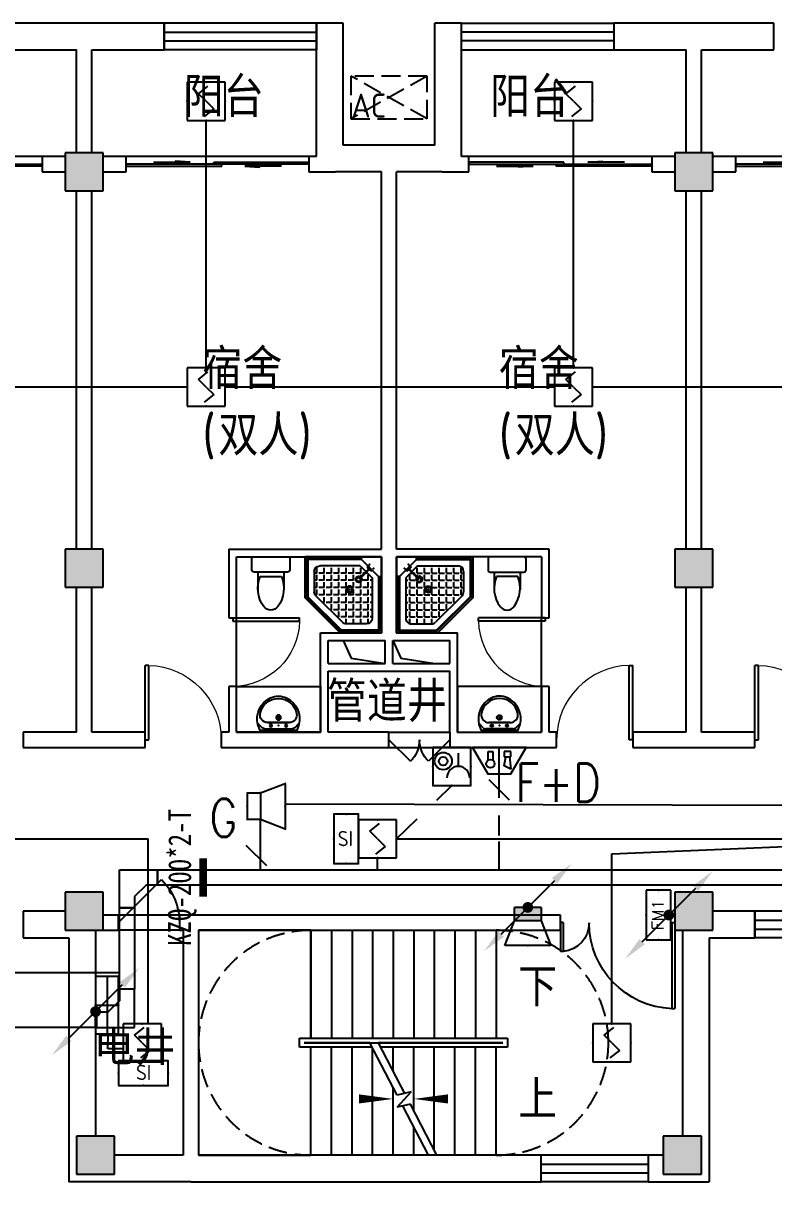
# Model space of a CAD drawing. Extents: x 1725663 to 4653551, y -550461 to 248782.
# Drawn here: x 2293643 to 2303493, y -322754 to -307554 of the extents above; entities that cross this region are included whole.
import ezdxf
from ezdxf.enums import TextEntityAlignment as Align

# ---------------------------------------------------------------- set-up
doc = ezdxf.new("R2010")
doc.units = 0
doc.header["$LTSCALE"] = 1000
doc.linetypes.add('DASH', pattern=[0.35, 0.25, -0.1])
for name, color, linetype in [('0-底图', 7, 'Continuous'), ('A-FLOR-STRS', 140, 'Continuous'), ('CABLETRAY', 4, 'Continuous'), ('CABLETRAY_DIM', 3, 'Continuous'), ('CLAYER', 7, 'Continuous'), ('COLUMN', 255, 'Continuous'), ('DIM-消防', 3, 'Continuous'), ('DIM-箱柜', 7, 'Continuous'), ('DIM_SYMB', 3, 'Continuous'), ('DOOR_FIRE', 4, 'Continuous'), ('EQUIP-广播', 3, 'Continuous'), ('EQUIP-消防', 3, 'Continuous'), ('EQUIP-箱柜', 3, 'Continuous'), ('LWIRE', 4, 'Continuous'), ('PUB_HATCH', 8, 'Continuous'), ('PUB_TEXT', 7, 'Continuous'), ('STAIR', 2, 'Continuous'), ('WALL', 2, 'Continuous'), ('WINDOW', 4, 'Continuous'), ('WIRE-消防', 1, 'Continuous'), ('抗震支吊架', 2, 'Continuous'), ('洁具', 213, 'Continuous'), ('空调外机', 211, 'Continuous')]:
    doc.layers.add(name, color=color, linetype=linetype)
doc.styles.add('_TCH_DIM', font='SIMPLEX', dxfattribs={"width": 0.8, "height": 5, "bigfont": 'HZTXT'})
doc.styles.add('_TEL_DIM', font='SIMPLEX', dxfattribs={"width": 0.8, "height": 3.5, "bigfont": 'HZTXT'})
doc.styles.add('kzcad', font='', dxfattribs={"width": 0.8})
doc.styles.get("Standard").update_dxf_attribs({"font": 'geniso.shx', "bigfont": 'hztxt.shx'})
doc.styles.add('黑体', font='')
doc.styles.get('kzcad').set_extended_font_data('SimSun')
doc.styles.get('黑体').set_extended_font_data('SimHei')

# ---------------------------------------------------------------- blocks, each defined once
blk = doc.blocks.new('$equip$00002936')
for p, q in [((-0.75, 0.6), (-0.75, 0)), ((0.75, 0.6), (-0.75, 0.6)), ((0, 0), (0, 0.6)), ((0.75, 0), (0.75, 0.6)), ((-0.75, 0.3), (0.75, 0.3)), ((-0.75, 0), (0.75, 0))]:
    blk.add_line(p, q)
at = {"const_width": 0.02}
blk.add_lwpolyline([(-0.75, 0.6), (-0.75, 0), (0.75, 0), (0.75, 0.6), (-0.75, 0.6), (-0.75, 0)], dxfattribs=at)
for p in [(0, 0.6), (-0.75, 0.3), (0, 0), (0.75, 0.3)]:
    blk.add_point(p)
at = {"color": 7, "style": '_TEL_DIM', "flags": 1}
for tag in ['A', 'REMARK']:
    blk.add_attdef(tag, text='', height=0.00002, dxfattribs=at).set_placement((0, 0), align=Align.MIDDLE_CENTER)
blk = doc.blocks.new('$TelecSys$00000080')
for p, q in [((-0.7, -0.7), (0, 0)), ((0.104, 0.104), (0.104, 0.104)), ((-0.104, -0.104), (-0.104, -0.104))]:
    blk.add_line(p, q)
at = {"const_width": 0.142}
blk.add_lwpolyline([(0.071, 0, 1), (-0.071, 0, 1)], format="xyb", close=True, dxfattribs=at)
blk.add_solid([(-0.63, -0.77), (-0.77, -0.63), (-1.15, -1.15)])
at = {"width": 0.8, "flags": 9}
blk.add_attdef('A', (0, 0), '', height=0.00002, rotation=180, dxfattribs=at)
blk = doc.blocks.new('$TelecSys$00000079')
for p, q in [((0.7, 0.7), (0, 0)), ((0.104, 0.104), (0.104, 0.104)), ((-0.104, -0.104), (-0.104, -0.104))]:
    blk.add_line(p, q)
at = {"const_width": 0.142}
blk.add_lwpolyline([(-0.071, 0, 1), (0.071, 0, 1)], format="xyb", close=True, dxfattribs=at)
blk.add_solid([(0.63, 0.77), (0.77, 0.63), (1.15, 1.15)])
at = {"width": 0.8, "flags": 9}
blk.add_attdef('A', (0, 0), '', height=0.00002, dxfattribs=at)
blk = doc.blocks.new('$Equip$00002649')
for p, q in [((-0.5, 0.5), (-0.5, -0.5)), ((0.5, 0.5), (-0.5, 0.5)), ((-0.2, 0.2), (0.05, 0.4)), ((0.5, -0.5), (0.5, 0.5)), ((0, 0), (-0.2, 0.2)), ((0, 0), (0.2, -0.2)), ((0.2, -0.2), (-0.05, -0.4)), ((-0.5, -0.5), (0.5, -0.5))]:
    blk.add_line(p, q)
at = {"const_width": 0.02}
blk.add_lwpolyline([(-0.5, 0.5), (0.5, 0.5), (0.5, -0.5), (-0.5, -0.5), (-0.5, 0.5), (0.5, 0.5)], dxfattribs=at)
for p in [(0, 0.5), (-0.5, 0), (0.5, 0), (0, -0.5)]:
    blk.add_point(p)
at = {"color": 7, "flags": 1}
for tag, height, p in [('A', 0.00002, (0, 0)), ('B', 0.4, (0.762, -0.208))]:
    blk.add_attdef(tag, text='', height=height, dxfattribs=at).set_placement(p, align=Align.MIDDLE_CENTER)
blk = doc.blocks.new('$equip$00002655')
for p, q in [((-0.5, 1), (-0.5, 0)), ((0.5, 1), (-0.5, 1)), ((0.5, 0), (0.5, 1)), ((-0.169, 0.5), (-0.169, 0.15)), ((-0.5, 0), (0.5, 0))]:
    blk.add_line(p, q)
at = {"const_width": 0.04}
blk.add_lwpolyline([(-0.5, 1), (0.5, 1), (0.5, 0), (-0.5, 0), (-0.5, 1), (0.5, 1)], dxfattribs=at)
for radius in [0.226, 0.113]:
    blk.add_circle((0.227, 0.36), radius)
blk.add_arc((-0.169, 0.8), 0.3, 180, 0)
for p in [(0, 1), (-0.5, 0.5), (0.5, 0.5), (0, 0)]:
    blk.add_point(p)
at = {"color": 7, "flags": 1}
for tag, height, p in [('B', 0.4, (0.762, 0.292)), ('A', 0.00002, (0, 0))]:
    blk.add_attdef(tag, text='', height=height, dxfattribs=at).set_placement(p, align=Align.MIDDLE_CENTER)
blk = doc.blocks.new('$equip$00002679')
for p, q in [((-0.3, 0.699), (-0.703, 0)), ((0.3, 0.699), (-0.3, 0.699)), ((0.3, 0.699), (-0.3, 0.699)), ((0, 0.699), (0, 0)), ((0.703, 0), (0.3, 0.699)), ((-0.264, 0.249), (-0.304, 0.569)), ((-0.304, 0.569), (-0.128, 0.489)), ((-0.128, 0.489), (-0.168, 0.249)), ((0.174, 0.11), (0.174, 0.338)), ((0.294, 0.338), (0.294, 0.11)), ((-0.703, 0), (0.703, 0)), ((-0.304, 0.249), (-0.304, 0.113)), ((-0.128, 0.249), (-0.304, 0.249)), ((-0.304, 0.113), (-0.128, 0.113)), ((-0.128, 0.113), (-0.128, 0.249)), ((0.294, 0.11), (0.174, 0.11))]:
    blk.add_line(p, q)
at = {"const_width": 0.04}
for points in [[(-0.299, 0.699), (0.301, 0.699), (0.703, 0), (-0.702, 0), (-0.299, 0.699), (0.301, 0.699)], [(-0.3, 0.699), (0.3, 0.699), (0.703, 0), (-0.703, 0), (-0.3, 0.699), (0.3, 0.699)]]:
    blk.add_lwpolyline(points, dxfattribs=at)
blk.add_circle((0.234, 0.43), 0.111)
for p in [(0, 0.699), (-0.501, 0.349), (0.502, 0.349), (0, 0)]:
    blk.add_point(p)
at = {"color": 7, "flags": 1}
for tag, height, p in [('B', 0.4, (0.961, 0.299)), ('A', 0.00002, (0, 0))]:
    blk.add_attdef(tag, text='', height=height, dxfattribs=at).set_placement(p, align=Align.MIDDLE_CENTER)
blk = doc.blocks.new('$TelecSys$00000111')
blk.add_line((0.268, 0.268), (-0.268, -0.268))
at = {"color": 7, "style": '_TEL_DIM', "width": 0.8}
blk.add_attdef('N', text='', height=1, dxfattribs=at).set_placement((-0.212, 0.579), align=Align.MIDDLE)
blk = doc.blocks.new('$equip$00002982')
for p, q in [((0, 0.35), (0.35, 0.35)), ((0, 0.35), (0, -0.35)), ((0.35, 0.35), (1, 0.6)), ((0.35, 0.35), (0.35, -0.35)), ((1, 0.6), (1, -0.6)), ((0.35, -0.35), (0, -0.35)), ((1, -0.6), (0.35, -0.35))]:
    blk.add_line(p, q)
at = {"const_width": 0.04}
blk.add_lwpolyline([(0.35, 0.35), (0, 0.35), (0, -0.35), (0.35, -0.35), (1, -0.6), (1, 0.6), (0.35, 0.35), (0, 0.35)], dxfattribs=at)
for p in [(0.35, 0.35), (0, 0), (1, 0), (0.35, -0.35)]:
    blk.add_point(p)
at = {"color": 7, "style": '_TEL_DIM', "flags": 1}
for tag in ['A', 'REMARK']:
    blk.add_attdef(tag, text='', height=0.00002, dxfattribs=at).set_placement((0, 0), align=Align.MIDDLE_CENTER)
blk = doc.blocks.new('$equip$00002984')
blk.add_hatch(color=256).paths.add_polyline_path([(0.35, 0.35), (0, 0.35), (0, -0.35), (0.35, -0.35)])
for p, q in [((0, 0.35), (0, -0.35)), ((0, 0.35), (0.35, 0.35)), ((0.35, 0.35), (1, 0.6)), ((0.35, 0.35), (0.35, -0.35)), ((1, 0.6), (1, -0.6)), ((0.35, -0.35), (0, -0.35)), ((1, -0.6), (0.35, -0.35))]:
    blk.add_line(p, q)
at = {"const_width": 0.02}
blk.add_lwpolyline([(0.35, 0.35), (0, 0.35), (0, -0.35), (0.35, -0.35), (1, -0.6), (1, 0.6), (0.35, 0.35), (0, 0.35)], dxfattribs=at)
for p in [(0.35, 0.35), (0, 0), (1, 0), (0.35, -0.35)]:
    blk.add_point(p)
at = {"color": 7, "style": '_TEL_DIM', "flags": 1}
for tag in ['A', 'REMARK']:
    blk.add_attdef(tag, text='', height=0.00002, dxfattribs=at).set_placement((0, 0), align=Align.MIDDLE_CENTER)
blk = doc.blocks.new('$equip$00002776')
for p, q in [((0.65, 0.65), (-0.65, 0.65)), ((-0.65, 0.65), (-0.65, 0)), ((0.65, 0), (0.65, 0.65)), ((-0.65, 0), (0.65, 0))]:
    blk.add_line(p, q)
at = {"const_width": 0.04}
blk.add_lwpolyline([(-0.65, 0.65), (-0.65, 0), (0.65, 0), (0.65, 0.65), (-0.65, 0.65), (-0.65, 0)], dxfattribs=at)
for p in [(0, 0.65), (-0.65, 0.325), (0.65, 0.325), (0, 0)]:
    blk.add_point(p)
at = {"color": 7}
blk.add_attdef('$TEXT$', text='', height=0.4, dxfattribs=at).set_placement((0.006, 0.343), align=Align.MIDDLE_CENTER)
at = {"color": 7, "flags": 1}
for tag, p in [('B', (0.905, 0.246)), ('A', (0, 0))]:
    blk.add_attdef(tag, text='', height=0.4, dxfattribs=at).set_placement(p, align=Align.MIDDLE_CENTER)
blk = doc.blocks.new('1F平面-CAD导入_dwg_Drawing4_t3_dwg_$plan$00001613-474159-1F-927810-1F')
at = {"layer": '洁具'}
for p, q in [((-200, 170), (-430, 170)), ((-30, 250), (-170, 250)), ((-260, -140), (-260, 140)), ((-200, -170), (-200, -220)), ((-170, -250), (-30, -250))]:
    blk.add_line(p, q, dxfattribs=at)
for points in [[(-200, 220), (-200, 170), (-200, -170), (-430, -170)], [(0, -220), (0, 220)]]:
    blk.add_lwpolyline(points, dxfattribs=at)
for centre, radius, start, end in [((-413, -227), 398, 67.4505, 126.6381), ((-170, 220), 30, 90, 180), ((-30, 220), 30, 0, 90), ((-590, 0), 110, 123.4509, 236.5491), ((-413, 227), 398, 233.3619, 292.5495), ((-170, -220), 30, 180, 270), ((-30, -220), 30, 270, 0)]:
    blk.add_arc(centre, radius, start, end, dxfattribs=at)
blk = doc.blocks.new('$lvtry$00000169')
at = {"color": 0}
for p, q in [((259, -36), (259, 0)), ((259, -36), (36, -259)), ((276, -120), (120, -276)), ((144, -151), (291, -298)), ((151, -144), (298, -291)), ((259, -24), (976, -24)), ((259, -36), (964, -36)), ((270, -213), (270, -143)), ((276, -120), (808, -120)), ((366, -213), (366, -143)), ((462, -213), (462, -143)), ((558, -213), (558, -143)), ((655, -213), (655, -143)), ((751, -213), (751, -143)), ((847, -213), (847, -143)), ((964, -36), (976, -24)), ((964, -36), (964, -525)), ((976, -24), (976, -530)), ((36, -259), (0, -259)), ((24, -259), (24, -976)), ((36, -259), (36, -964)), ((120, -276), (120, -808)), ((173, -309), (173, -239)), ((183, -213), (205, -213)), ((220, -213), (243, -213)), ((270, -213), (340, -213)), ((270, -263), (270, -239)), ((366, -213), (436, -213)), ((366, -309), (366, -239)), ((462, -213), (532, -213)), ((462, -309), (462, -239)), ((558, -213), (628, -213)), ((558, -309), (558, -239)), ((655, -213), (725, -213)), ((655, -309), (655, -239)), ((751, -213), (821, -213)), ((751, -309), (751, -239)), ((847, -213), (880, -213)), ((847, -309), (847, -239)), ((880, -192), (880, -460)), ((120, -309), (147, -309)), ((120, -405), (147, -405)), ((173, -309), (243, -309)), ((173, -405), (173, -335)), ((173, -405), (243, -405)), ((173, -501), (173, -431)), ((270, -405), (270, -335)), ((270, -405), (340, -405)), ((270, -501), (270, -431)), ((334, -309), (340, -309)), ((366, -309), (436, -309)), ((366, -405), (366, -335)), ((366, -405), (379, -405)), ((366, -501), (366, -431)), ((462, -309), (532, -309)), ((462, -405), (462, -335)), ((462, -405), (532, -405)), ((462, -501), (462, -431)), ((558, -309), (628, -309)), ((558, -405), (558, -335)), ((558, -405), (628, -405)), ((558, -501), (558, -431)), ((655, -309), (725, -309)), ((655, -405), (655, -335)), ((655, -405), (725, -405)), ((655, -501), (655, -431)), ((751, -309), (821, -309)), ((751, -405), (751, -335)), ((751, -405), (821, -405)), ((751, -501), (751, -431)), ((847, -309), (880, -309)), ((847, -405), (847, -335)), ((847, -405), (880, -405)), ((847, -501), (847, -431)), ((120, -501), (147, -501)), ((120, -598), (147, -598)), ((173, -501), (243, -501)), ((173, -598), (173, -528)), ((173, -598), (243, -598)), ((270, -501), (340, -501)), ((270, -598), (270, -528)), ((270, -598), (340, -598)), ((366, -501), (436, -501)), ((366, -598), (366, -528)), ((366, -598), (436, -598)), ((462, -501), (532, -501)), ((462, -598), (462, -528)), ((462, -598), (532, -598)), ((859, -511), (511, -859)), ((964, -525), (525, -964)), ((976, -530), (530, -976)), ((558, -501), (628, -501)), ((558, -598), (558, -528)), ((558, -598), (628, -598)), ((655, -501), (725, -501)), ((655, -598), (655, -528)), ((655, -598), (725, -598)), ((751, -501), (821, -501)), ((751, -598), (751, -528)), ((751, -598), (773, -598)), ((847, -501), (867, -501)), ((964, -525), (976, -530)), ((120, -694), (147, -694)), ((173, -694), (173, -624)), ((173, -694), (243, -694)), ((173, -790), (173, -720)), ((270, -694), (270, -624)), ((270, -694), (340, -694)), ((270, -790), (270, -720)), ((366, -694), (366, -624)), ((366, -694), (436, -694)), ((366, -790), (366, -720)), ((462, -694), (462, -624)), ((462, -694), (532, -694)), ((462, -790), (462, -720)), ((558, -694), (558, -624)), ((558, -694), (628, -694)), ((558, -790), (558, -720)), ((655, -694), (655, -624)), ((655, -694), (676, -694)), ((120, -790), (147, -790)), ((173, -790), (243, -790)), ((173, -878), (173, -816)), ((192, -880), (460, -880)), ((270, -790), (340, -790)), ((270, -880), (270, -816)), ((366, -790), (436, -790)), ((366, -880), (366, -816)), ((462, -790), (532, -790)), ((462, -880), (462, -816)), ((558, -790), (580, -790)), ((36, -964), (24, -976)), ((24, -976), (530, -976)), ((36, -964), (525, -964)), ((525, -964), (530, -976))]:
    blk.add_line(p, q, dxfattribs=at)
blk.add_lwpolyline([(0, 0), (0, -1000), (540, -1000), (1000, -540), (1000, 0)], close=True)
for points in [[(0, 0), (0, -1000)], [(0, 0), (1000, 0)], [(1000, 0), (1000, -540)], [(190, -136), (178, -148), (162, -132), (174, -121)], [(136, -190), (148, -178), (132, -162), (121, -174)], [(1000, -540), (540, -1000)], [(0, -1000), (540, -1000)]]:
    blk.add_lwpolyline(points, close=True, dxfattribs=at)
for radius in [43.8, 31.1]:
    blk.add_circle((416, -428), radius, dxfattribs=at)
for centre, radius, start, end in [((808, -192), 72, 0, 90), ((296, -296), 40.6, 142.583, 128.4197), ((296, -296), 28.6, 145.828, 125.6599), ((808, -460), 72, 315, 0), ((192, -808), 72, 180, 270), ((460, -808), 72, 270, 315)]:
    blk.add_arc(centre, radius, start, end, dxfattribs=at)
for p in [(156, -102, 0), (103, -156, 0), (416, -428, 0)]:
    blk.add_point(p, dxfattribs=at)
blk = doc.blocks.new('$lvtry$00000178')
at = {"color": 0}
for p, q in [((-238, 0), (238, 0)), ((-214, -36), (-272, -91)), ((-180, -23), (180, -23)), ((-142, -105), (140, -105)), ((140, -105), (-142, -105)), ((216, -37), (268, -91))]:
    blk.add_line(p, q, dxfattribs=at)
blk.add_lwpolyline([(-104, -430, 0.224698), (110, -425, 0.348046), (269, -79), (239, 0), (-241, 0), (-271, -79, 0.356844)], format="xyb", close=True, dxfattribs=at)
for centre, radius in [((-100, -65), 16.3), ((1, -172), 31.6), ((100, -65), 16.3)]:
    blk.add_circle(centre, radius, dxfattribs=at)
at = {"color": 0, "lineweight": 13}
blk.add_circle((1, -172), 23, dxfattribs=at)
at = {"color": 0}
for centre, radius, start, end in [((-142, -205), 100, 90, 190.5602), ((-180, -73), 50, 90, 133.181), ((140, -205), 100, 349.4398, 90), ((180, -73), 50, 44.5607, 90), ((-1, -179), 243, 190.5602, 349.4398)]:
    blk.add_arc(centre, radius, start, end, dxfattribs=at)
for p in [(0, -65), (1, -172)]:
    blk.add_point(p, dxfattribs=at)
blk = doc.blocks.new('A$C70365C93')
at = {"layer": '洁具'}
blk.add_lwpolyline([(-1900, 2300), (-1900, 1700), (-800, 1700), (-800, 2300)], close=True, dxfattribs=at)
blk.add_blockref('$lvtry$00000178', (-1350, 2280), dxfattribs=at)
at = {"layer": '洁具', "rotation": 180}
blk.add_blockref('$lvtry$00000169', (0, 0), dxfattribs=at)
at = {"layer": '洁具', "extrusion": (0, 0, -1), "xscale": -1, "zscale": -1, "rotation": 90}
blk.add_blockref('1F平面-CAD导入_dwg_Drawing4_t3_dwg_$plan$00001613-474159-1F-927810-1F', (1450, 0), dxfattribs=at)
blk = doc.blocks.new('A$Cf5a72a1b')
at = {"layer": '空调外机', "linetype": 'DASH'}
for p, q in [((1000, 563), (0, 0)), ((1000, 0), (0, 563))]:
    blk.add_line(p, q, dxfattribs=at)
blk.add_lwpolyline([(1000, 563), (0, 563), (0, 0), (1000, 0)], close=True, dxfattribs=at)
at = {"layer": 'PUB_TEXT'}
blk.add_text('AC', height=315, dxfattribs=at).set_placement((5, 18))
blk = doc.blocks.new('$WINLIB2D$00000001')
at = {"color": 0}
for points in [[(-0.5, 0.5), (-0.5, -0.5)], [(-0.5, 0.5), (0.5, 0.5)], [(0.5, -0.5), (0.5, 0.5)], [(0.5, 0.1667), (-0.5, 0.1667)], [(0.5, -0.1667), (-0.5, -0.1667)], [(-0.5, -0.5), (0.5, -0.5)]]:
    blk.add_lwpolyline(points, dxfattribs=at)
blk = doc.blocks.new('$DorLib2D$00000131')
at = {"color": 0, "linetype": 'Continuous'}
for p, q in [((0.15, 0.125), (0.2319, 0.1973)), ((0.2319, 0.1973), (0.2319, 0.125)), ((-0.5, 0.125), (-0.5, 0)), ((0.0192, 0.125), (-0.5, 0.125)), ((0.0192, 0), (0.0192, 0.125)), ((0.35, 0.125), (0.15, 0.125)), ((-0.5, 0), (0.0192, 0)), ((-0.024, 0), (0.5, 0)), ((-0.024, -0.125), (-0.024, 0)), ((0.5, 0), (0.5, -0.125)), ((-0.35, -0.125), (-0.15, -0.125)), ((-0.2319, -0.1973), (-0.2319, -0.125)), ((-0.15, -0.125), (-0.2319, -0.1973)), ((0.5, -0.125), (-0.024, -0.125))]:
    blk.add_line(p, q, dxfattribs=at)
blk = doc.blocks.new('$DorLib2D$00000114')
at = {"color": 0}
blk.add_line((0.5, 0), (-0.207, 0.707), dxfattribs=at)
blk.add_arc((0.5, 0), 1, 135, 180, dxfattribs=at)
blk = doc.blocks.new('$DorLib2D$00000225')
at = {"color": 0}
for p, q in [((0.475, -0.001), (0.475, 0.752)), ((0.475, 0.752), (0.5, 0.752)), ((0.5, -0.001), (0.5, 0.752)), ((-0.5, 0), (-0.5, 0.252)), ((-0.475, 0.252), (-0.5, 0.252)), ((-0.475, 0), (-0.475, 0.252)), ((-0.475, 0), (-0.5, 0)), ((0.475, -0.001), (0.5, -0.001))]:
    blk.add_line(p, q, dxfattribs=at)
for centre, radius, start, end in [((0.505, -0.002), 0.755, 92.2493, 179.7238), ((-0.501, 0.003), 0.251, 359.7899, 84.0974)]:
    blk.add_arc(centre, radius, start, end, dxfattribs=at)
blk = doc.blocks.new('$DorLib2D$00000116')
at = {"color": 0}
for p, q in [((-0.5, 0), (-0.146, 0.354)), ((0.5, 0), (0.146, 0.354))]:
    blk.add_line(p, q, dxfattribs=at)
for centre, start, end in [((-0.5, 0), 0, 45), ((0.5, 0), 135, 180)]:
    blk.add_arc(centre, 0.5, start, end, dxfattribs=at)
blk = doc.blocks.new('$DorLib2D$00000001')
for p, q in [((0.45, 0.975), (0.5, 0.975)), ((0.45, 0), (0.45, 0.975)), ((0.5, 0), (0.5, 0.975)), ((0.5, 0), (0.45, 0))]:
    blk.add_line(p, q)
at = {"lineweight": 13}
blk.add_arc((0.475, 0), 0.975, 91.4693, 180, dxfattribs=at)
blk = doc.blocks.new('ugjhk')
at = {"layer": 'PUB_HATCH'}
for points in [[(1505057, -228120.8), (1505057, -228620.8), (1505557, -228620.8), (1505557, -228120.8)], [(1513057, -228120.8), (1513057, -228620.8), (1513557, -228620.8), (1513557, -228120.8)], [(1505057, -233320.8), (1505057, -233820.8), (1505557, -233820.8), (1505557, -233320.8)], [(1513057, -233320.8), (1513057, -233820.8), (1513557, -233820.8), (1513557, -233320.8)], [(1505057, -237820.8), (1505057, -238320.8), (1505557, -238320.8), (1505557, -237820.8)], [(1513057, -237820.8), (1513057, -238320.8), (1513557, -238320.8), (1513557, -237820.8)], [(1505207, -241020.8), (1505207, -241520.8), (1505707, -241520.8), (1505707, -241020.8)], [(1512907, -241020.8), (1512907, -241520.8), (1513407, -241520.8), (1513407, -241020.8)]]:
    blk.add_hatch(color=256, dxfattribs=at).paths.add_polyline_path(points)
for points in [[(1508707, -234520.8), (1508810.6, -234751), (1509257, -234820.8)], [(1509357, -234520.8), (1509460.6, -234751), (1509907, -234820.8)]]:
    blk.add_lwpolyline(points)
at = {"layer": 'A-FLOR-STRS'}
for p, q in [((1508282, -238320.8), (1506807, -238320.8)), ((1506807, -238320.8), (1506807, -241270.8)), ((1508282, -238320.8), (1510712, -238320.8)), ((1508282, -238320.8), (1508282, -239735.8)), ((1508282, -239735.8), (1508282, -238320.8)), ((1508552, -238320.8), (1508552, -239735.8)), ((1508822, -238320.8), (1508822, -239735.8)), ((1509092, -238320.8), (1509092, -239735.8)), ((1509362, -238320.8), (1509362, -239735.8)), ((1509632, -238320.8), (1509632, -239735.8)), ((1509902, -238320.8), (1509902, -239735.8)), ((1510172, -238320.8), (1510172, -239735.8)), ((1510442, -238320.8), (1510442, -239735.8)), ((1510712, -238320.8), (1510712, -239735.8)), ((1508132, -239855.8), (1508132, -239735.8)), ((1508132, -239735.8), (1510862, -239735.8)), ((1509088.6, -239855.8), (1508132, -239855.8)), ((1509057.4, -239795.8), (1508192, -239795.8)), ((1508192, -239795.8), (1508192, -239795.8)), ((1508192, -239795.8), (1509057.4, -239795.8)), ((1509057.4, -239795.8), (1508282, -239795.8)), ((1508282, -239795.8), (1510712, -239795.8)), ((1508282, -241270.8), (1508282, -239855.8)), ((1508282, -241270.8), (1508282, -239855.8)), ((1508552, -241270.8), (1508552, -239855.8)), ((1508822, -241270.8), (1508822, -239855.8)), ((1509414.2, -240482.4), (1509057.4, -239795.8)), ((1510712, -239795.8), (1509170.1, -239795.8)), ((1509515.3, -240460.1), (1509170.1, -239795.8)), ((1510802, -239795.8), (1509170.1, -239795.8)), ((1509170.1, -239795.8), (1510802, -239795.8)), ((1510862, -239855.8), (1509201.3, -239855.8)), ((1509362, -240165), (1509362, -239855.8)), ((1509632, -240684.7), (1509632, -239855.8)), ((1509902, -241204.3), (1509902, -239855.8)), ((1510172, -241270.8), (1510172, -239855.8)), ((1510442, -241270.8), (1510442, -239855.8)), ((1510712, -239795.8), (1510712, -239795.8)), ((1510712, -241270.8), (1510712, -239855.8)), ((1510802, -239795.8), (1510802, -239795.8)), ((1510862, -239735.8), (1510862, -239855.8)), ((1509092, -241270.8), (1509092, -239862.3)), ((1509362, -241270.8), (1509362, -240381.9)), ((1509596.6, -240442.2), (1509414.2, -240482.4)), ((1509414.7, -240640.3), (1509596.6, -240442.2)), ((1509589, -240601.8), (1509414.7, -240640.3)), ((1509936.6, -241270.8), (1509589, -240601.8)), ((1509823.9, -241270.8), (1509487.9, -240624.2)), ((1509632, -241270.8), (1509632, -240901.5)), ((1506807, -241270.8), (1508282, -241270.8)), ((1509823.9, -241270.8), (1508282, -241270.8)), ((1510712, -241270.8), (1509936.6, -241270.8))]:
    blk.add_line(p, q, dxfattribs=at)
at = {"layer": 'COLUMN'}
for p, q in [((1505057, -228120.8), (1505057, -228620.8)), ((1505557, -228120.8), (1505057, -228120.8)), ((1505557, -228620.8), (1505557, -228120.8)), ((1513057, -228120.8), (1513057, -228620.8)), ((1513557, -228120.8), (1513057, -228120.8)), ((1513557, -228620.8), (1513557, -228120.8)), ((1505057, -228620.8), (1505557, -228620.8)), ((1513057, -228620.8), (1513557, -228620.8)), ((1505057, -233320.8), (1505057, -233820.8)), ((1505557, -233320.8), (1505057, -233320.8)), ((1505557, -233820.8), (1505557, -233320.8)), ((1513057, -233320.8), (1513057, -233820.8)), ((1513557, -233320.8), (1513057, -233320.8)), ((1513557, -233820.8), (1513557, -233320.8)), ((1505057, -233820.8), (1505557, -233820.8)), ((1513057, -233820.8), (1513557, -233820.8)), ((1505057, -237820.8), (1505057, -238320.8)), ((1505557, -237820.8), (1505057, -237820.8)), ((1505557, -238320.8), (1505557, -237820.8)), ((1513057, -237820.8), (1513057, -238320.8)), ((1513557, -237820.8), (1513057, -237820.8)), ((1513557, -238320.8), (1513557, -237820.8)), ((1505057, -238320.8), (1505557, -238320.8)), ((1513057, -238320.8), (1513557, -238320.8)), ((1505207, -241020.8), (1505207, -241520.8)), ((1505707, -241020.8), (1505207, -241020.8)), ((1505707, -241520.8), (1505707, -241020.8)), ((1512907, -241020.8), (1512907, -241520.8)), ((1513407, -241020.8), (1512907, -241020.8)), ((1513407, -241520.8), (1513407, -241020.8)), ((1505207, -241520.8), (1505707, -241520.8)), ((1512907, -241520.8), (1513407, -241520.8))]:
    blk.add_line(p, q, dxfattribs=at)
at = {"layer": 'DIM_SYMB'}
for points in [[(1510847, -239058.3, 0, 0, 0), (1507544.5, -239058.3, 0, 0, 0), (1507544.5, -240533.3, 0, 0, 0), (1509362, -240533.3, 0, 120, 0), (1508912, -240533.3, 0, 0, 0)], [(1510847, -240533.3, 0, 0, 0), (1509632, -240533.3, 0, 120, 0), (1510082, -240533.3, 0, 0, 0)]]:
    blk.add_lwpolyline(points, format="xyseb", dxfattribs=at)
at = {"layer": 'DOOR_FIRE'}
for p, q in [((1509307, -235720.8), (1510107, -235720.8)), ((1509307, -235920.8), (1510107, -235920.8)), ((1506557, -238120.8, 100), (1505757, -238120.8, 100)), ((1506557, -238320.8, 100), (1505757, -238320.8, 100))]:
    blk.add_line(p, q, dxfattribs=at)
at = {"layer": 'STAIR', "color": 9, "linetype": 'DASH'}
for p, q in [((1506807, -239795.8), (1506807, -239795.8)), ((1512187, -239795.8), (1512187, -239795.8))]:
    blk.add_line(p, q, dxfattribs=at)
for points in [[(1508282, -238320.8, 0.4142136), (1506807, -239795.8)], [(1510712, -238320.8, -0.4142136), (1512187, -239795.8)], [(1508282, -241270.8, -0.4142136), (1506807, -239795.8)], [(1510712, -241270.8, 0.4142136), (1512187, -239795.8)]]:
    blk.add_lwpolyline(points, format="xyb", dxfattribs=at)
at = {"layer": 'WALL'}
for p, q in [((1505307, -226420.8), (1504257, -226420.8)), ((1506357, -226420.8), (1505307, -226420.8)), ((1506357, -226770.8), (1506357, -226420.8)), ((1508707, -226420.8), (1508357, -226420.8)), ((1508357, -226420.8), (1508357, -226770.8)), ((1508707, -228020.8), (1508707, -226420.8)), ((1509907, -228020.8), (1509907, -226420.8)), ((1510257, -226420.8), (1509907, -226420.8)), ((1510257, -226770.8), (1510257, -226420.8)), ((1513307, -226420.8), (1512257, -226420.8)), ((1512257, -226420.8), (1512257, -226770.8)), ((1514357, -226420.8), (1513307, -226420.8)), ((1514357, -226770.8), (1514357, -226420.8)), ((1504257, -226770.8), (1505207, -226770.8)), ((1505207, -228120.8), (1505207, -226770.8)), ((1505407, -226770.8), (1506357, -226770.8)), ((1505407, -228120.8), (1505407, -226770.8)), ((1508357, -228170.8), (1508357, -226770.8)), ((1510257, -228170.8), (1510257, -226770.8)), ((1512257, -226770.8), (1513207, -226770.8)), ((1513207, -228120.8), (1513207, -226770.8)), ((1513407, -226770.8), (1514357, -226770.8)), ((1513407, -228120.8), (1513407, -226770.8)), ((1509307, -228020.8), (1508707, -228020.8)), ((1509907, -228020.8), (1509307, -228020.8)), ((1505057, -228170.8), (1504757, -228170.8)), ((1504757, -228170.8), (1504757, -228370.8)), ((1505857, -228170.8), (1505557, -228170.8)), ((1505857, -228370.8), (1505857, -228170.8)), ((1508357, -228170.8), (1508257, -228170.8)), ((1508257, -228170.8), (1508257, -228370.8)), ((1510357, -228170.8), (1510257, -228170.8)), ((1510357, -228370.8), (1510357, -228170.8)), ((1513057, -228170.8), (1512757, -228170.8)), ((1512757, -228170.8), (1512757, -228370.8)), ((1513857, -228170.8), (1513557, -228170.8)), ((1513857, -228370.8), (1513857, -228170.8)), ((1504757, -228370.8), (1505057, -228370.8)), ((1505557, -228370.8), (1505857, -228370.8)), ((1508257, -228370.8), (1508607, -228370.8)), ((1509207, -228370.8), (1508607, -228370.8)), ((1509207, -233320.8), (1509207, -228370.8)), ((1510007, -228370.8), (1509407, -228370.8)), ((1509407, -233320.8), (1509407, -228370.8)), ((1510007, -228370.8), (1510357, -228370.8)), ((1512757, -228370.8), (1513057, -228370.8)), ((1513557, -228370.8), (1513857, -228370.8)), ((1505207, -233320.8), (1505207, -228620.8)), ((1505407, -233320.8), (1505407, -228620.8)), ((1513207, -233320.8), (1513207, -228620.8)), ((1513407, -233320.8), (1513407, -228620.8)), ((1507207, -233320.8), (1509207, -233320.8)), ((1507207, -233320.8), (1507207, -234220.8)), ((1507307, -233420.8), (1509207, -233420.8)), ((1507307, -234220.8), (1507307, -233420.8)), ((1509207, -234420.8), (1509207, -233420.8)), ((1511407, -233320.8), (1509407, -233320.8)), ((1509407, -234420.8), (1509407, -233420.8)), ((1511307, -233420.8), (1509407, -233420.8)), ((1511307, -233420.8), (1511307, -234220.8)), ((1511407, -234220.8), (1511407, -233320.8)), ((1505207, -235720.8), (1505207, -233820.8)), ((1505407, -235720.8), (1505407, -233820.8)), ((1513207, -235720.8), (1513207, -233820.8)), ((1513407, -235720.8), (1513407, -233820.8)), ((1507207, -234220.8), (1507307, -234220.8)), ((1511307, -234220.8), (1511407, -234220.8)), ((1508407, -234420.8), (1509207, -234420.8)), ((1508407, -234920.8), (1508407, -234420.8)), ((1508507, -234520.8), (1509257, -234520.8)), ((1508507, -234820.8), (1508507, -234520.8)), ((1509257, -234820.8), (1509257, -234520.8)), ((1509357, -234520.8), (1510107, -234520.8)), ((1509357, -234820.8), (1509357, -234520.8)), ((1509407, -234420.8), (1510207, -234420.8)), ((1510107, -234820.8), (1510107, -234520.8)), ((1510207, -234920.8), (1510207, -234420.8)), ((1508507, -234820.8), (1509257, -234820.8)), ((1509357, -234820.8), (1510107, -234820.8)), ((1508407, -235720.8), (1508407, -234920.8)), ((1508507, -234920.8), (1509307, -234920.8)), ((1508507, -235720.8), (1508507, -234920.8)), ((1509307, -234920.8), (1510107, -234920.8)), ((1510107, -235720.8), (1510107, -234920.8)), ((1510207, -235720.8), (1510207, -234920.8)), ((1507307, -235120.8), (1507207, -235120.8)), ((1507207, -235120.8), (1507207, -235720.8)), ((1507307, -235720.8), (1507307, -235120.8)), ((1511407, -235120.8), (1511307, -235120.8)), ((1511307, -235120.8), (1511307, -235720.8)), ((1511407, -235720.8), (1511407, -235120.8)), ((1505207, -235720.8), (1504507, -235720.8)), ((1504507, -235720.8), (1504507, -235920.8)), ((1506107, -235720.8), (1505407, -235720.8)), ((1506107, -235920.8), (1506107, -235720.8)), ((1507207, -235720.8), (1507107, -235720.8)), ((1507107, -235720.8), (1507107, -235920.8)), ((1507307, -235720.8), (1508407, -235720.8)), ((1509307, -235720.8), (1508507, -235720.8)), ((1509307, -235920.8), (1509307, -235720.8)), ((1510107, -235720.8), (1510107, -235920.8)), ((1510207, -235720.8), (1511307, -235720.8)), ((1511507, -235720.8), (1511407, -235720.8)), ((1511507, -235920.8), (1511507, -235720.8)), ((1513207, -235720.8), (1512507, -235720.8)), ((1512507, -235720.8), (1512507, -235920.8)), ((1514107, -235720.8), (1513407, -235720.8)), ((1514107, -235920.8), (1514107, -235720.8)), ((1504507, -235920.8), (1505307, -235920.8)), ((1505307, -235920.8), (1506107, -235920.8)), ((1507107, -235920.8), (1507207, -235920.8)), ((1507207, -235920.8), (1508407, -235920.8)), ((1508407, -235920.8), (1509307, -235920.8)), ((1510107, -235920.8), (1510207, -235920.8)), ((1510207, -235920.8), (1511407, -235920.8)), ((1511407, -235920.8), (1511507, -235920.8)), ((1512507, -235920.8), (1513307, -235920.8)), ((1513307, -235920.8), (1514107, -235920.8)), ((1505057, -238070.8), (1504507, -238070.8)), ((1504507, -238070.8), (1504507, -238420.8)), ((1505757, -238120.8), (1505557, -238120.8)), ((1505757, -238320.8), (1505757, -238120.8)), ((1506707, -238120.8), (1506557, -238120.8)), ((1506557, -238120.8), (1506557, -238320.8)), ((1511557, -238120.8), (1506707, -238120.8)), ((1511557, -238320.8), (1511557, -238120.8)), ((1514107, -238070.8), (1513557, -238070.8)), ((1514107, -238420.8), (1514107, -238070.8)), ((1505457, -238320.8), (1505457, -241020.8)), ((1505557, -238320.8), (1505757, -238320.8)), ((1506557, -238320.8), (1506607, -238320.8)), ((1506607, -238320.8), (1506607, -241270.8)), ((1506807, -238320.8), (1506807, -241270.8)), ((1506807, -238320.8), (1511557, -238320.8)), ((1513157, -238320.8), (1513157, -241020.8)), ((1504507, -238420.8), (1505107, -238420.8)), ((1505107, -238420.8), (1505107, -241620.8)), ((1513507, -238420.8), (1514107, -238420.8)), ((1513507, -238420.8), (1513507, -241620.8)), ((1506607, -241270.8), (1505707, -241270.8)), ((1511306, -241270.8), (1506807, -241270.8)), ((1511306, -241620.8), (1511306, -241270.8)), ((1512907, -241270.8), (1512706, -241270.8)), ((1512706, -241270.8), (1512706, -241620.8)), ((1506707, -241620.8), (1505107, -241620.8)), ((1506707, -241620.8), (1511306, -241620.8)), ((1512706, -241620.8), (1513507, -241620.8))]:
    blk.add_line(p, q, dxfattribs=at)
at = {"layer": 'WINDOW'}
for p, q in [((1504757, -228170.8), (1502357, -228170.8)), ((1508257, -228170.8), (1505857, -228170.8)), ((1512757, -228170.8), (1510357, -228170.8)), ((1516257, -228170.8), (1513857, -228170.8)), ((1507307, -235120.8), (1507307, -234220.8)), ((1511307, -235120.8), (1511307, -234220.8))]:
    blk.add_line(p, q, dxfattribs=at)
blk.add_blockref('A$Cf5a72a1b', (1508807.5, -227677))
at = {"xscale": -1, "rotation": 180}
blk.add_blockref('A$C70365C93', (1509207, -233420.8), dxfattribs=at)
at = {"rotation": 180}
blk.add_blockref('A$C70365C93', (1509407, -233420.8), dxfattribs=at)
at = {"layer": 'DOOR_FIRE', "xscale": 800, "yscale": -800, "zscale": 200}
blk.add_blockref('$DorLib2D$00000116', (1509707, -235820.8), dxfattribs=at)
at = {"layer": 'DOOR_FIRE', "zscale": 200, "rotation": 180}
for name, p, xscale, yscale in [('$DorLib2D$00000114', (1506157, -238220.8), 800, -800), ('$DorLib2D$00000225', (1512307, -238220.8), -1500, 1500)]:
    blk.add_blockref(name, p, dxfattribs=dict(at, xscale=xscale, yscale=yscale))
at = {"layer": 'WINDOW'}
for name, p, xscale, yscale, zscale, rotation in [('$WINLIB2D$00000001', (1507357, -226595.8), 2000, 350, 2000, 179.999999999997), ('$WINLIB2D$00000001', (1511257, -226595.8), -2000, 350, -2000, 180), ('$DorLib2D$00000131', (1503557, -228270.8), -2400, -200, -2400, 180), ('$DorLib2D$00000131', (1507057, -228270.8), 2400, -200, 2400, 180), ('$DorLib2D$00000131', (1511557, -228270.8), -2400, -200, -2400, 180), ('$DorLib2D$00000131', (1515057, -228270.8), 2400, -200, 2400, 180), ('$DorLib2D$00000001', (1507257, -234670.8), 900, -900, 900, 90), ('$DorLib2D$00000001', (1511357, -234670.8), 900, 900, 900, 90), ('$WINLIB2D$00000001', (1515307, -238245.8), -2400, -350, -2400, 359.9999999999807), ('$WINLIB2D$00000001', (1512006, -241445.8), 1400, -350, 1400, 180)]:
    blk.add_blockref(name, p, dxfattribs=dict(at, xscale=xscale, yscale=yscale, zscale=zscale, rotation=rotation))
at = {"layer": 'WINDOW', "yscale": 1000}
for p, xscale, zscale in [((1506607, -235820.8), -1000, -1000), ((1512007, -235820.8), 1000, 1000), ((1514607, -235820.8), -1000, -1000)]:
    blk.add_blockref('$DorLib2D$00000001', p, dxfattribs=dict(at, xscale=xscale, zscale=zscale))
at = {"layer": 'CLAYER'}
blk.add_text('管道井', height=525, dxfattribs=at).set_placement((1508492.3, -235583.8))
at = {"layer": 'CLAYER', "style": '黑体'}
blk.add_text('电井', height=394.3, dxfattribs=at).set_placement((1505429.7, -240044.7))
at = {"layer": 'PUB_TEXT'}
for s, p in [('阳台', (1506614.2, -227652.7)), ('阳台', (1510634, -227652.7)), ('宿舍', (1506857.7, -231220.5)), ('宿舍', (1510747.6, -231220.5)), ('(', (1506857.7, -232092.6)), ('双人', (1507067.7, -232092.6)), (')', (1508117.7, -232092.6)), ('(', (1510747.6, -232092.6)), ('双人', (1510957.6, -232092.6)), (')', (1512007.6, -232092.6))]:
    blk.add_text(s, height=525, dxfattribs=at).set_placement(p)
at = {"layer": 'PUB_TEXT', "color": 7, "style": '_TCH_DIM'}
for s, p in [('下', (1511004.5, -239320.8)), ('上', (1511004.5, -240795.8))]:
    blk.add_text(s, height=506.4, dxfattribs=at).set_placement(p)
blk = doc.blocks.new('$equip$00001926')
for p, q in [((0.65, 0.65), (-0.65, 0.65)), ((-0.65, 0.65), (-0.65, 0)), ((0.65, 0), (0.65, 0.65)), ((-0.65, 0), (0.65, 0))]:
    blk.add_line(p, q)
for p in [(0, 0.65), (-0.65, 0.325), (0.65, 0.325), (0, 0)]:
    blk.add_point(p)
at = {"color": 7, "style": '_TEL_DIM'}
blk.add_attdef('$TEXT$', text='', height=0.3, dxfattribs=at).set_placement((0.006, 0.343), align=Align.MIDDLE_CENTER)
at = {"color": 7, "style": '_TEL_DIM', "flags": 1}
blk.add_attdef('A', text='', height=0.00002, dxfattribs=at).set_placement((0, 0), align=Align.MIDDLE_CENTER)
blk = doc.blocks.new('fdsfdg')
for p in [(22068, 21107), (22068, 21107), (22068, 21107), (21743, 20944), (21743, 20944), (21743, 20944), (22393, 20944), (22393, 20944), (22393, 20944), (22068, 20782), (22068, 20782), (22068, 20782)]:
    blk.add_point(p)
at = {"xscale": 500, "yscale": 500, "zscale": 500}
blk.add_blockref('$equip$00001926', (22068, 20782), dxfattribs=at).add_auto_attribs({'$TEXT$': 'FM1'})
at = {"color": 7, "style": '_TEL_DIM', "flags": 1}
for tag in ['REMARK', 'A', 'REMARK', 'A', 'A', 'REMARK']:
    blk.add_attdef(tag, text='', height=0.01, dxfattribs=at).set_placement((22068, 20782), align=Align.MIDDLE_CENTER)
blk = doc.blocks.new('$equip_U$00000187(WIN7-PC-dian)')
for p in [(0, 0.65), (-0.65, 0.325), (0.65, 0.325), (0, 0)]:
    blk.add_point(p)
at = {"xscale": 0.002, "yscale": 0.002, "zscale": 0.002}
blk.add_blockref('fdsfdg', (-44.135, -41.563), dxfattribs=at)
at = {"color": 7, "style": '_TEL_DIM', "flags": 1}
for tag in ['A', 'REMARK']:
    blk.add_attdef(tag, text='', height=0.00002, dxfattribs=at).set_placement((0, 0), align=Align.MIDDLE_CENTER)

msp = doc.modelspace()

# ---------------------------------------------------------------- linework, layer by layer
at = {"layer": 'CABLETRAY'}
for p, q in [((2294905, -319161), (2294905, -318661)), ((2294905, -318661), (2295405, -318661)), ((2294905, -319161), (2294905, -318661)), ((2294905, -318661), (2295405, -318661)), ((2295405, -318861), (2295405, -318661)), ((2295405, -318661), (2334264, -318661)), ((2295405, -318661), (2295405, -318861)), ((2295405, -318861), (2295405, -318661)), ((2295405, -318661), (2334264, -318661)), ((2295405, -318661), (2295405, -318861)), ((2295255, -318861), (2295105, -319011)), ((2295255, -318861), (2295105, -319011)), ((2295405, -318861), (2295255, -318861)), ((2295405, -318861), (2295255, -318861)), ((2334264, -318861), (2295405, -318861)), ((2334264, -318861), (2295405, -318861)), ((2295105, -319011), (2295105, -319161)), ((2295105, -319011), (2295105, -319161)), ((2295105, -319161), (2294905, -319161)), ((2294905, -320228), (2294905, -319161)), ((2294905, -319161), (2295105, -319161)), ((2295105, -319161), (2294905, -319161)), ((2294905, -320228), (2294905, -319161)), ((2294905, -319161), (2295105, -319161)), ((2295105, -319161), (2295105, -320228)), ((2295105, -319161), (2295105, -320228)), ((2295105, -320228), (2294905, -320228)), ((2295105, -320228), (2294905, -320228)), ((2294905, -320228), (2294905, -320378)), ((2295105, -320228), (2294905, -320228)), ((2295105, -320228), (2294905, -320228)), ((2294905, -320228), (2294905, -320378)), ((2295105, -320728), (2295105, -320228)), ((2295105, -320728), (2295105, -320228)), ((2294905, -320378), (2294755, -320528)), ((2294905, -320378), (2294755, -320528)), ((2294593, -320728), (2294593, -320528)), ((2294593, -320528), (2294605, -320528)), ((2294593, -320728), (2294593, -320528)), ((2294593, -320528), (2294605, -320528)), ((2294605, -320528), (2294605, -320728)), ((2294755, -320528), (2294605, -320528)), ((2294605, -320528), (2294605, -320728)), ((2294605, -320528), (2294605, -320728)), ((2294755, -320528), (2294605, -320528)), ((2294605, -320528), (2294605, -320728)), ((2294605, -320728), (2294593, -320728)), ((2294605, -320728), (2294593, -320728)), ((2294605, -320728), (2295105, -320728)), ((2294605, -320728), (2295105, -320728))]:
    msp.add_line(p, q, dxfattribs=at)
at = {"layer": 'CABLETRAY_DIM'}
msp.add_line((2294905, -320014), (2291939, -320014), dxfattribs=at)
msp.add_line((2294905, -320014), (2291939, -320014), dxfattribs=at)
at = {"layer": 'DIM-箱柜'}
msp.add_line((2294605, -320728), (2293070, -320728), dxfattribs=at)
msp.add_line((2294605, -320728), (2293070, -320728), dxfattribs=at)
at = {"layer": 'WIRE-消防'}
for p, q in [((2296043, -312077, 4200), (2296043, -308829, 4200)), ((2300865, -312077, 4200), (2300865, -308829, 4200)), ((2295793, -312327, 4200), (2293065, -312327, 4200)), ((2300615, -312327, 4200), (2296293, -312327, 4200)), ((2303793, -312327, 4200), (2301115, -312327, 4200)), ((2299891, -317715), (2299891, -317403)), ((2299070, -317745, 1150), (2299269, -317554)), ((2305530, -317819), (2297081, -317801)), ((2299891, -318209), (2299891, -317947)), ((2296756, -318661), (2296756, -318002)), ((2298543, -318254, 4200), (2298814, -317992, 2632)), ((2290593, -318254, 4200), (2295284, -318254, 4200)), ((2295284, -320679, 4200), (2295284, -318254, 4200)), ((2298543, -318254, 4200), (2306043, -318254, 4200)), ((2301368, -318449, 4200), (2306043, -318254, 4200)), ((2299891, -318661), (2299891, -318290)), ((2298293, -318661), (2298293, -318504, 4200)), ((2301368, -320679, 4200), (2301368, -318449, 4200)), ((2294755, -321011, 4200), (2294758, -320811)), ((2294956, -321011, 4200), (2294755, -321011, 4200))]:
    msp.add_line(p, q, dxfattribs=at)
at = {"layer": '抗震支吊架', "color": 2, "const_width": 100}
msp.add_lwpolyline([(2296005, -319011), (2296005, -318511)], dxfattribs=at)

# ---------------------------------------------------------------- block references
at = {"layer": '0-底图'}
msp.add_blockref('ugjhk', (789136, -81133), dxfattribs=at)
at = {"layer": 'DIM-消防'}
ref = msp.add_blockref('$TelecSys$00000111', (2299891, -317615), dxfattribs=dict(at, xscale=500, yscale=500, zscale=500, rotation=270.0036473259305))
ref.add_attrib('N', 'F+D', dxfattribs={"layer": '0', "color": 7, "height": 500, "style": '_TEL_DIM', "width": 0.8}).set_placement((2300663, -317518), align=Align.MIDDLE)
ref = msp.add_blockref('$TelecSys$00000111', (2296705, -318474), dxfattribs=dict(at, xscale=500, yscale=500, zscale=500, rotation=270.0036473259305))
ref.add_attrib('N', 'G', dxfattribs={"layer": '0', "color": 7, "height": 500, "style": '_TEL_DIM', "width": 0.8}).set_placement((2296271, -317980), align=Align.MIDDLE)
at = {"layer": 'EQUIP-广播', "xscale": 500, "yscale": 500, "zscale": 500}
msp.add_blockref('$equip$00002982', (2296581, -317827), dxfattribs=at)
at = {"layer": 'EQUIP-广播', "xscale": 500, "yscale": 500, "zscale": 500, "rotation": 270}
msp.add_blockref('$equip$00002984', (2300265, -319154), dxfattribs=at)
at = {"layer": 'EQUIP-消防', "xscale": 500, "yscale": 500, "zscale": 500}
for p in [(2296043, -308579, 4200), (2300865, -308579, 4200), (2296043, -312327, 4200), (2300865, -312327, 4200), (2298293, -318254, 4200), (2295206, -320929, 4200), (2301368, -320929, 4200)]:
    msp.add_blockref('$Equip$00002649', p, dxfattribs=at)
for name, p, rotation in [('$equip$00002655', (2299269, -317054), 180), ('$equip$00002679', (2299891, -317054), 180), ('$equip_U$00000187(WIN7-PC-dian)', (2302143, -319254), 90)]:
    msp.add_blockref(name, p, dxfattribs=dict(at, rotation=rotation))
at = {"layer": 'EQUIP-消防'}
ref = msp.add_blockref('$equip$00002776', (2298043, -318254, 4200), dxfattribs=dict(at, xscale=500, yscale=500, zscale=500, rotation=90))
ref.add_attrib('$TEXT$', 'SI', dxfattribs={"layer": '0', "color": 7, "height": 200}).set_placement((2297871, -318251, 4200), align=Align.MIDDLE_CENTER)
at = {"layer": 'EQUIP-消防', "xscale": 500, "yscale": 500, "zscale": 500}
msp.add_blockref('$equip$00002776', (2295221, -321490), dxfattribs=at).add_auto_attribs({'$TEXT$': 'SI'})
at = {"layer": 'EQUIP-箱柜', "xscale": 500, "yscale": 500, "zscale": 500, "rotation": 270}
msp.add_blockref('$equip$00002936', (2294593, -320436), dxfattribs=at)
at = {"layer": 'LWIRE', "xscale": 500, "yscale": 500, "zscale": 500}
for name, p in [('$TelecSys$00000079', (2300265, -319154)), ('$TelecSys$00000079', (2302115, -319254)), ('$TelecSys$00000080', (2300265, -319154)), ('$TelecSys$00000080', (2302115, -319254)), ('$TelecSys$00000079', (2294593, -320521)), ('$TelecSys$00000080', (2294593, -320521))]:
    msp.add_blockref(name, p, dxfattribs=at)

# ---------------------------------------------------------------- texts
at = {"layer": '抗震支吊架', "color": 2, "style": 'kzcad', "width": 0.8}
msp.add_text('KZQ-200*2-T', height=300, rotation=89.8854, dxfattribs=at).set_placement((2295845, -318761), align=Align.CENTER)

doc.saveas('drawing.dxf')
